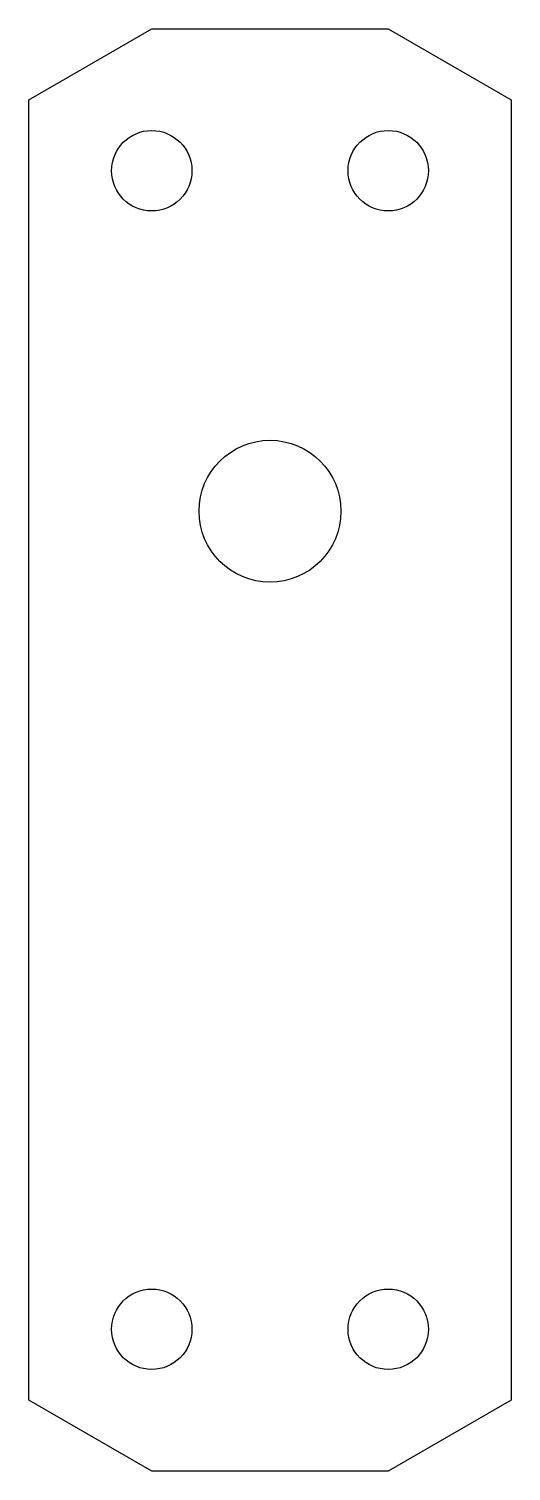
# Model space of a CAD drawing. Header units: millimetres. Extents: x 2725.2 to 2745.6, y 1249.3 to 1310.3.
import ezdxf

# ---------------------------------------------------------------- set-up
doc = ezdxf.new("R2010")
doc.units = ezdxf.units.MM

msp = doc.modelspace()

# ---------------------------------------------------------------- linework, layer by layer
for p, q in [((2725.189, 1307.35), (2730.386, 1310.35)), ((2730.386, 1310.35), (2740.386, 1310.35)), ((2740.386, 1310.35), (2745.582, 1307.35)), ((2725.189, 1252.35), (2725.189, 1307.35)), ((2745.582, 1307.35), (2745.582, 1252.35)), ((2730.386, 1249.35), (2725.189, 1252.35)), ((2745.582, 1252.35), (2740.386, 1249.35)), ((2740.386, 1249.35), (2730.386, 1249.35))]:
    msp.add_line(p, q)
for centre, radius in [((2730.386, 1304.35), 1.7), ((2740.386, 1304.35), 1.7), ((2735.386, 1289.95), 3), ((2730.386, 1255.35), 1.7), ((2740.386, 1255.35), 1.7)]:
    msp.add_circle(centre, radius)

doc.saveas('drawing.dxf')
